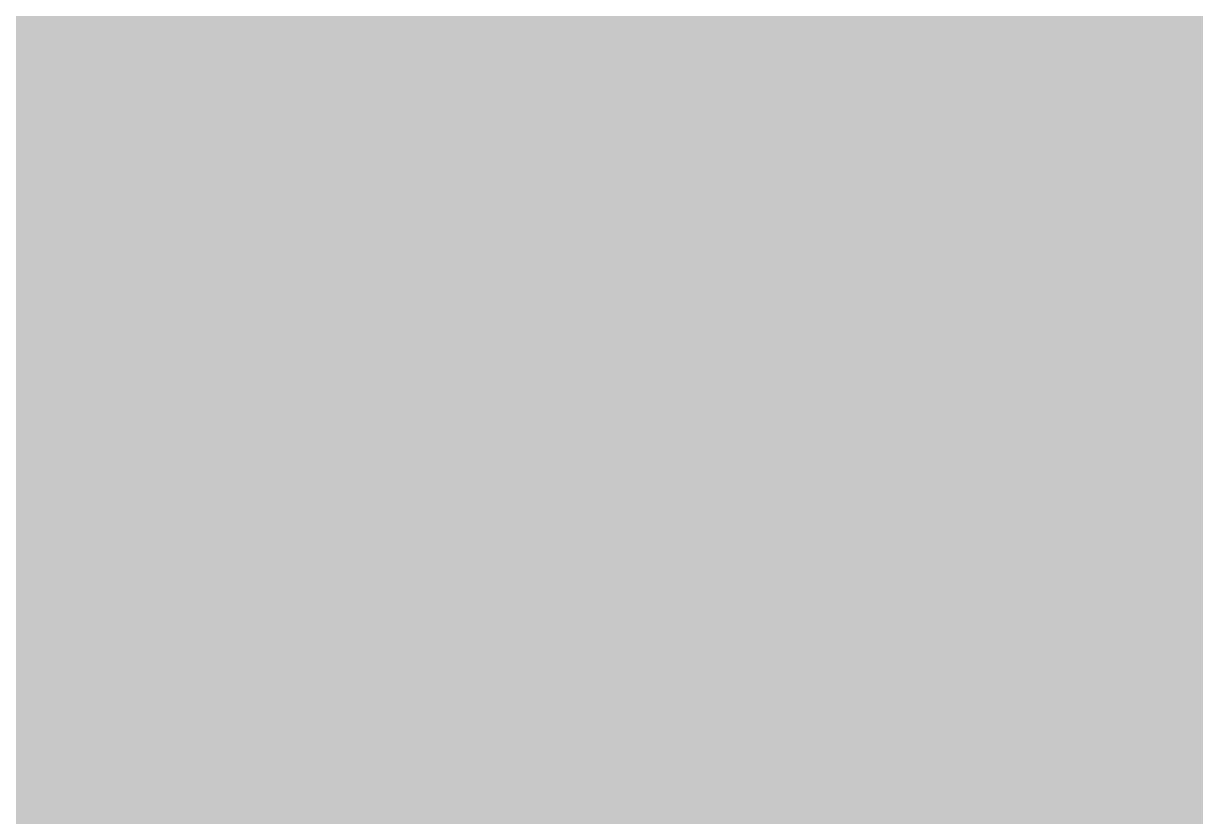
# Model space of a CAD drawing. Header units: inches. Extents: x -2 to 289, y -4 to 187.
# Drawn here: x 24.9243 to 25.2678, y 25.9744 to 26.2068 of the extents above; entities that cross this region are included whole.
import ezdxf

# ---------------------------------------------------------------- set-up
doc = ezdxf.new("R2010")
doc.units = ezdxf.units.IN
for name, color, linetype in [('Bottom Layer', 5, 'Continuous'), ('Drill Drawing', 1, 'Continuous'), ('Layer 1', 16, 'Continuous'), ('Layer 2', 76, 'Continuous'), ('Top Layer', 1, 'Continuous'), ('Via Holes', 16, 'Continuous')]:
    doc.layers.add(name, color=color, linetype=linetype)

msp = doc.modelspace()

# ---------------------------------------------------------------- hatches: boundary and pattern name
at = {"layer": 'Bottom Layer'}
h = msp.add_hatch(color=5, dxfattribs=at)
edge = h.paths.add_edge_path()
edge.add_arc((24.956, 26.162), 0.3, 0, 360)
at = {"layer": 'Layer 1'}
h = msp.add_hatch(color=16, dxfattribs=at)
edge = h.paths.add_edge_path()
edge.add_arc((24.956, 26.162), 0.3, 0, 360)
at = {"layer": 'Layer 2'}
h = msp.add_hatch(color=76, dxfattribs=at)
edge = h.paths.add_edge_path()
edge.add_arc((24.956, 26.162), 0.3, 0, 360)
at = {"layer": 'Top Layer'}
h = msp.add_hatch(color=1, dxfattribs=at)
edge = h.paths.add_edge_path()
edge.add_arc((24.956, 26.162), 0.3, 0, 360)
at = {"layer": 'Via Holes'}
h = msp.add_hatch(color=7, dxfattribs=at)
edge = h.paths.add_edge_path()
edge.add_arc((24.956, 26.162), 0.15, 0, 360)

# ---------------------------------------------------------------- linework, layer by layer
at = {"layer": 'Bottom Layer', "const_width": 1.016}
for points in [[(24.956, 26.162), (24.956, 27.1018)], [(24.956, 16.3698), (24.956, 26.162)]]:
    msp.add_lwpolyline(points, dxfattribs=at)
at = {"layer": 'Bottom Layer', "const_width": 0.508}
msp.add_lwpolyline([(24.702, 26.162, 1), (25.21, 26.162, 1)], format="xyb", close=True, dxfattribs=at)
msp.add_lwpolyline([(24.702, 26.162, 1), (25.21, 26.162, 1)], format="xyb", close=True, dxfattribs=at)
at = {"layer": 'Drill Drawing', "const_width": 0.0508}
for points in [[(25.083, 26.162), (25.21, 26.416)], [(25.0322, 26.162), (25.1084, 26.3144)], [(25.0322, 26.162), (25.1084, 26.0096)], [(25.083, 26.162), (25.21, 25.908)], [(24.8036, 26.0096), (24.956, 26.0858)], [(24.956, 26.0858), (25.1084, 26.0096)], [(24.702, 25.908), (24.956, 26.035)], [(24.956, 26.035), (25.21, 25.908)]]:
    msp.add_lwpolyline(points, dxfattribs=at)
at = {"layer": 'Drill Drawing', "const_width": 0.0254}
for points in [[(25.0195, 26.162, 1), (25.0449, 26.162, 1)], [(25.0195, 26.162, 1), (25.0449, 26.162, 1)], [(25.0703, 26.162, 1), (25.0957, 26.162, 1)], [(25.0703, 26.162, 1), (25.0957, 26.162, 1)], [(24.9433, 26.0858, 1), (24.9687, 26.0858, 1)], [(24.9433, 26.0858, 1), (24.9687, 26.0858, 1)], [(24.9433, 26.035, 1), (24.9687, 26.035, 1)], [(24.9433, 26.035, 1), (24.9687, 26.035, 1)], [(25.0957, 26.0096, 1), (25.1211, 26.0096, 1)], [(25.0957, 26.0096, 1), (25.1211, 26.0096, 1)]]:
    msp.add_lwpolyline(points, format="xyb", close=True, dxfattribs=at)
at = {"layer": 'Top Layer', "const_width": 1.016}
msp.add_lwpolyline([(24.956, 26.162), (24.956, 27.1018)], dxfattribs=at)
at = {"layer": 'Top Layer', "const_width": 0.508}
msp.add_lwpolyline([(24.702, 26.162, 1), (25.21, 26.162, 1)], format="xyb", close=True, dxfattribs=at)

doc.saveas('drawing.dxf')
